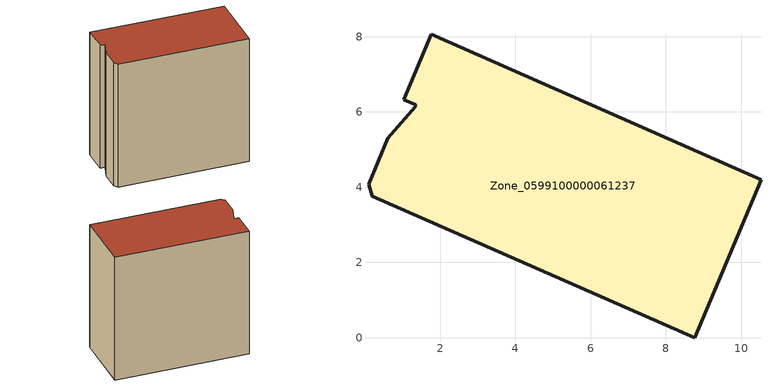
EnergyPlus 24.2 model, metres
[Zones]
Zone_0599100000061237
 floor ground (C_G): 0.2,3.75 0.1,4.08 0.61,5.3 1.34,6.14 1.35,6.19 1.04,6.33 1.77,8.06 10.53,4.2 8.77,0 z0
 wall outside (C_F): 10.53,4.2 1.77,8.06 1.04,6.33 1.35,6.19 1.34,6.14 0.61,5.3 0.1,4.08 0.2,3.75 8.77,0 10.53,4.2 z0:9.53
 roof outside (C_R): 0.2,3.75 8.77,0 10.53,4.2 1.77,8.06 1.04,6.33 1.35,6.19 1.34,6.14 0.61,5.3 0.1,4.08 z9.53
[BUILDING]
Pand.0599100000061237: North Axis=0; Terrain=City; Loads Convergence Tolerance Value=0.04; Temperature Convergence Tolerance Value=0.4; Solar Distribution=FullExterior; Maximum Number of Warmup Days=25; Minimum Number of Warmup Days=1
[Site:Location]
Rotterdam.The.Hague.AP_ZH_NLD Design_Conditions: Latitude=51.96; Longitude=4.45; Time Zone=1; Elevation=-4.5
[SITE:GROUNDTEMPERATURE:BUILDINGSURFACE]
18, 18, 18, 18, 18, 18, 18, 18, 18, 18, 18, 18
[MATERIAL] Thermal Absorptance=0.9; Solar Absorptance=0.7; Visible Absorptance=0.7
Name | Roughness | Thickness | Conductivity | Density | Specific Heat
G.TI.1946 | MediumSmooth | 0.15 | 1 | 540 | 1210
F.TI.1946 | Rough | 0.3 | 0.857143 | 1920 | 840
R.TI.1946 | MediumRough | 0.2 | 0.1 | 1500 | 1000
[CONSTRUCTION]
C_G: G.TI.1946
C_F: F.TI.1946
C_R: R.TI.1946
[ZONE]
Zone_0599100000061237: Type=1; Multiplier=1; Ceiling Height=Autocalculate; Volume=Autocalculate; Floor Area=autocalculate; Part of Total Floor Area=Yes
[ZONEINFILTRATION:DESIGNFLOWRATE]
Infil_Zone_0599100000061237: Zone or ZoneList or Space or SpaceList=Zone_0599100000061237; Schedule=AlwaysOn; Design Flow Rate Calculation Method=Flow/Area; Flow Rate per Floor Area=0.003; Constant Term Coefficient=1; Temperature Term Coefficient=0; Velocity Term Coefficient=0; Velocity Squared Term Coefficient=0
[HVACTEMPLATE:ZONE:IDEALLOADSAIRSYSTEM]
Zone_0599100000061237: Maximum Heating Supply Air Temperature=50; Minimum Cooling Supply Air Temperature=13; Maximum Heating Supply Air Humidity Ratio=0.0156; Minimum Cooling Supply Air Humidity Ratio=0.0077; Heating Limit=NoLimit; Cooling Limit=NoLimit; Dehumidification Control Type=ConstantSensibleHeatRatio; Cooling Sensible Heat Ratio=0.7; Dehumidification Setpoint=60; Humidification Control Type=None; Humidification Setpoint=30; Outdoor Air Method=None; Outdoor Air Flow Rate per Person=0.00944; Outdoor Air Flow Rate per Zone Floor Area=0; Outdoor Air Flow Rate per Zone=0; Demand Controlled Ventilation Type=None; Outdoor Air Economizer Type=NoEconomizer; Heat Recovery Type=None; Sensible Heat Recovery Effectiveness=0.7; Latent Heat Recovery Effectiveness=0.65
[ZONECONTROL:THERMOSTAT]
ThermostatControl_Zone_0599100000061237: Zone or ZoneList=Zone_0599100000061237; Control Type Schedule=DualSetpointControlType; Control 1=Thermostat_Zone_0599100000061237; Temperature Difference Between Cutout And Setpoint=0
[THERMOSTATSETPOINT:DUALSETPOINT]
Thermostat_Zone_0599100000061237: Heating Setpoint Temperature Schedule=HeatingSetpoint_Zone_0599100000061237; Cooling Setpoint Temperature Schedule=CoolingSetpoint_Zone_0599100000061237
[SCHEDULE:COMPACT]
HeatingSetpoint_Zone_0599100000061237: Through: 12/31, For: AllDays, Until: 24:00, 21
CoolingSetpoint_Zone_0599100000061237: Through: 12/31, For: AllDays, Until: 24:00, 24
DualSetpointControlType: Through: 12/31, For: AllDays, Until: 24:00, 4
AlwaysOn: Through: 12/31, For: AllDays, Until: 24:00, 1
